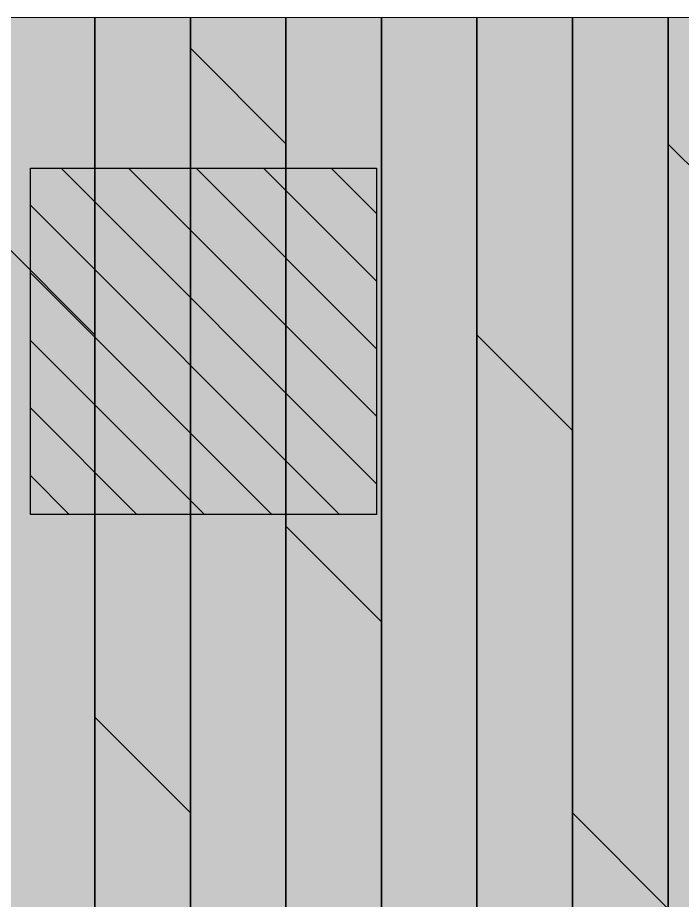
# Model space of a CAD drawing. Header units: millimetres. Extents: x -176651 to 424033, y -469666 to 486614.
# Drawn here: x 221314 to 221756, y 66338 to 66925 of the extents above; entities that cross this region are included whole.
import ezdxf

# ---------------------------------------------------------------- set-up
doc = ezdxf.new("R2010")
doc.units = ezdxf.units.MM
doc.layers.add('1625_West Villa$0$ad-Landscape', color=8, linetype='Continuous', lineweight=35)
for name, color, linetype in [('1625_West Villa$0$ad-Verandah', 8, 'Continuous'), ('1625W_Columns$0$ad-MS Column', 8, 'Continuous'), ('ad-Plinth', 8, 'Continuous'), ('ad-Verandah', 33, 'Continuous')]:
    doc.layers.add(name, color=color, linetype=linetype)

# ---------------------------------------------------------------- blocks, each defined once
blk = doc.blocks.new('zw$F00C')
at = {"layer": 'ad-Verandah', "lineweight": 9}
blk.add_lwpolyline([(0, 13620), (-1520, 13620), (-1520, 8645), (0, 8645)], close=True, dxfattribs=at)
blk = doc.blocks.new('zw$898C')
at = {"layer": 'ad-Plinth', "ltscale": 5}
blk.add_blockref('zw$F00C', (30903.46, -375453.88), dxfattribs=at)
blk = doc.blocks.new('1625_West Villa$0$zw$6CCD')
at = {"transparency": 33554559}
h = blk.add_hatch(color=43, dxfattribs=at)
h.dxf.hatch_style = 1
h.paths.add_polyline_path([(0, 0), (-1520, 0), (-1520, -4975), (0, -4975)])
at = {"layer": '1625_West Villa$0$ad-Landscape', "transparency": 33554687}
h = blk.add_hatch(dxfattribs=at)
h.set_pattern_fill('DOLMIT', color=44, scale=10, angle=90)
h.set_pattern_definition([(90, (-1520, -9105), (-63.5, 4e-15), []), (135, (-1520, -9105), (-127, -127), [89.8026, -179.605])])
h.paths.add_polyline_path([(0, 0), (-1520, 0), (-1520, -4975), (0, -4975)])
at = {"layer": '1625_West Villa$0$ad-Verandah', "lineweight": 9}
blk.add_lwpolyline([(0, 0), (-1520, 0), (-1520, -4975), (0, -4975)], close=True, dxfattribs=at)
blk = doc.blocks.new('1625W_Columns$0$A$C42b14ea2')
at = {"layer": '1625W_Columns$0$ad-MS Column'}
h = blk.add_hatch(dxfattribs=at)
h.set_pattern_fill('ANSI31', color=256, scale=10)
h.set_pattern_definition([(45, (-1729784.14, 638048.958), (-22.4506403, 22.4506403), [])])
h.paths.add_polyline_path([(0, 0), (230, 0), (230, 230), (0, 230)])
blk.add_lwpolyline([(0, 0), (230, 0), (230, 230), (0, 230)], close=True, dxfattribs=at)
blk = doc.blocks.new('1625W_Columns')
at = {"xscale": -1, "rotation": 180}
blk.add_blockref('1625W_Columns$0$A$C42b14ea2', (-1420, 13520), dxfattribs=at)
blk = doc.blocks.new('1625_West Villa')
at = {"layer": '1625_West Villa$0$ad-Verandah'}
blk.add_blockref('1625_West Villa$0$zw$6CCD', (0, 13620), dxfattribs=at)
blk.add_blockref('1625W_Columns', (0, 0))
blk = doc.blocks.new("All Plot's Villa Plans")
at = {"ltscale": 5}
blk.add_blockref('1625_West Villa', (222742.28, 53304.9), dxfattribs=at)

msp = doc.modelspace()

# ---------------------------------------------------------------- block references
at = {"ltscale": 5}
msp.add_blockref("All Plot's Villa Plans", (0, 0), dxfattribs=at)

# ---------------------------------------------------------------- next in the draw order: block references
msp.add_blockref('zw$898C', (191838.82, 428758.78), dxfattribs=at)

doc.saveas('drawing.dxf')
